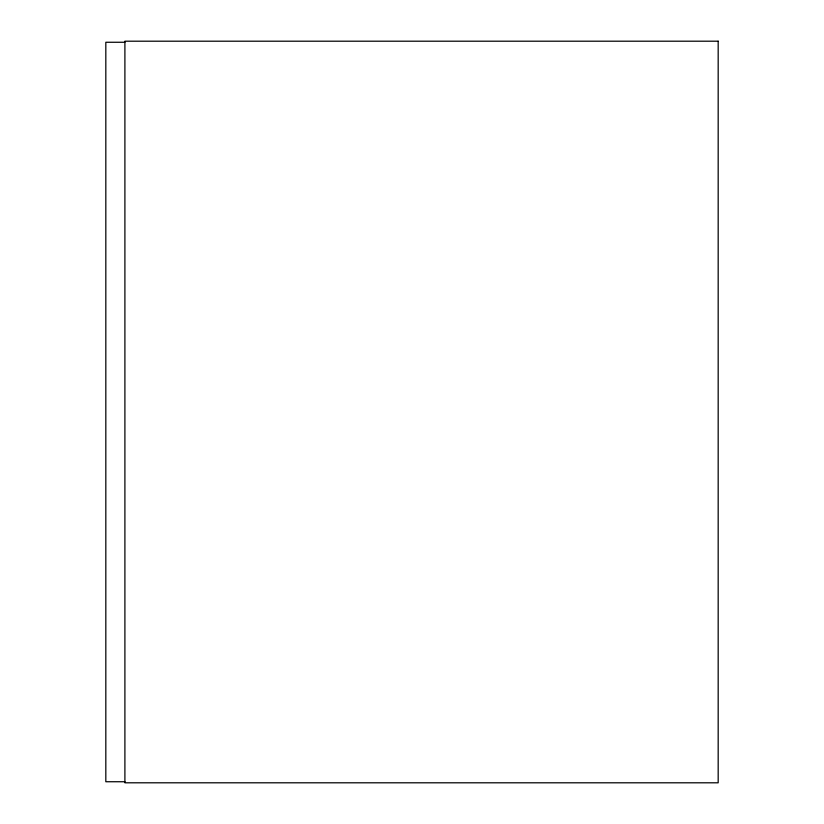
<?xml version="1.0" encoding="UTF-8"?>
<svg xmlns="http://www.w3.org/2000/svg" width="824" height="824" viewBox="0 0 824 824"><rect width="100%" height="100%" fill="white"/><g stroke="black" fill="none" stroke-linecap="round" stroke-linejoin="round"><path stroke-width="1.24" d="M124.898 42.261L105.822 42.261L105.822 781.739L124.898 781.739M718.178 41.2L124.898 41.2L124.898 782.8L718.178 782.8L718.178 41.2"/></g></svg>
